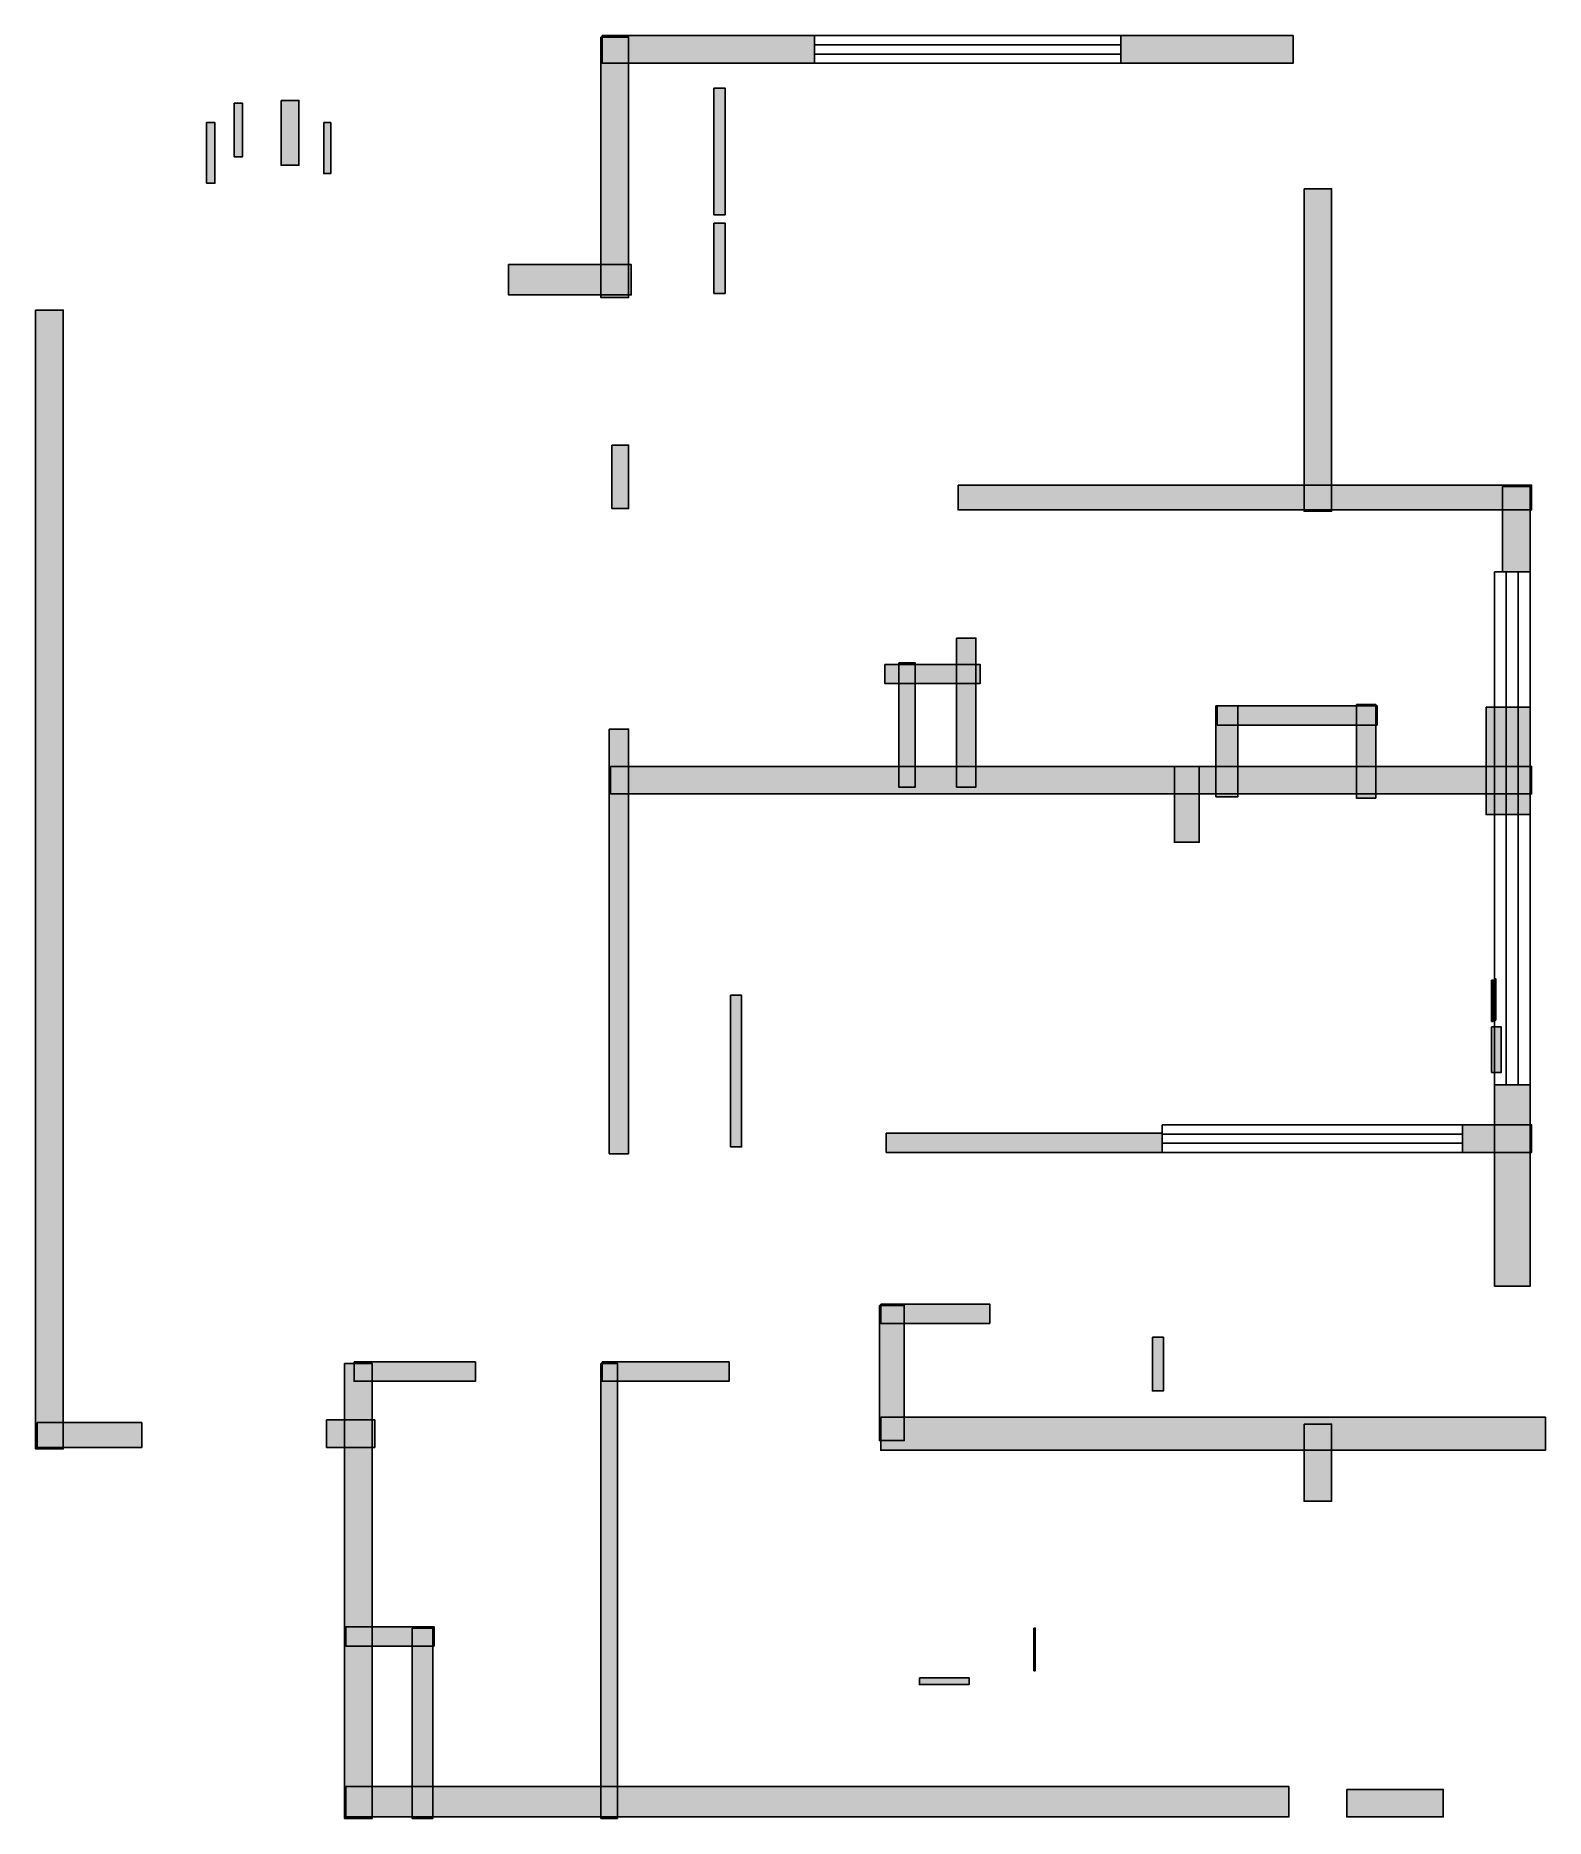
# Model space of a CAD drawing. Header units: millimetres. Extents: x 282 to 9918, y 238 to 11616.
import ezdxf

# ---------------------------------------------------------------- set-up
doc = ezdxf.new("R2010")
doc.units = ezdxf.units.MM
doc.layers.add('WALL', color=7, linetype='Continuous')
doc.layers.add('WINDOW', color=5, linetype='Continuous')

msp = doc.modelspace()

# ---------------------------------------------------------------- hatches: boundary and pattern name
at = {"layer": 'WALL'}
h = msp.add_hatch(color=256, dxfattribs=at)
h.dxf.hatch_style = 1
h.paths.add_polyline_path([(3889.6, 11607.2), (4065.6, 11607.2), (4065.6, 9944), (3889.6, 9944)])
h = msp.add_hatch(color=256, dxfattribs=at)
h.dxf.hatch_style = 1
h.paths.add_polyline_path([(3898.4, 11616), (5253.6, 11616), (5253.6, 11440), (3898.4, 11440)])
h = msp.add_hatch(color=256, dxfattribs=at)
h.dxf.hatch_style = 1
h.paths.add_polyline_path([(7207.2, 11616), (8307.2, 11616), (8307.2, 11440), (7207.2, 11440)])
h = msp.add_hatch(color=256, dxfattribs=at)
h.dxf.hatch_style = 1
h.paths.add_polyline_path([(4611.2, 11281.6), (4681.6, 11281.6), (4681.6, 10472), (4611.2, 10472)])
h = msp.add_hatch(color=256, dxfattribs=at)
h.dxf.hatch_style = 1
h.paths.add_polyline_path([(1548.8, 11184.8), (1601.6, 11184.8), (1601.6, 10841.6), (1548.8, 10841.6)])
h = msp.add_hatch(color=256, dxfattribs=at)
h.dxf.hatch_style = 1
h.paths.add_polyline_path([(1848, 11202.4), (1962.4, 11202.4), (1962.4, 10788.8), (1848, 10788.8)])
h = msp.add_hatch(color=256, dxfattribs=at)
h.dxf.hatch_style = 1
h.paths.add_polyline_path([(1372.8, 11061.6), (1425.6, 11061.6), (1425.6, 10674.4), (1372.8, 10674.4)])
h = msp.add_hatch(color=256, dxfattribs=at)
h.dxf.hatch_style = 1
h.paths.add_polyline_path([(2120.8, 11061.6), (2164.8, 11061.6), (2164.8, 10736), (2120.8, 10736)])
h = msp.add_hatch(color=256, dxfattribs=at)
h.dxf.hatch_style = 1
h.paths.add_polyline_path([(8377.6, 10639.2), (8553.6, 10639.2), (8553.6, 8580), (8377.6, 8580)])
h = msp.add_hatch(color=256, dxfattribs=at)
h.dxf.hatch_style = 1
h.paths.add_polyline_path([(4611.2, 10419.2), (4681.6, 10419.2), (4681.6, 9970.4), (4611.2, 9970.4)])
h = msp.add_hatch(color=256, dxfattribs=at)
h.dxf.hatch_style = 1
h.paths.add_polyline_path([(3300, 10155.2), (4083.2, 10155.2), (4083.2, 9961.6), (3300, 9961.6)])
h = msp.add_hatch(color=256, dxfattribs=at)
h.dxf.hatch_style = 1
h.paths.add_polyline_path([(281.6, 9864.8), (457.6, 9864.8), (457.6, 2596), (281.6, 2596)])
h = msp.add_hatch(color=256, dxfattribs=at)
h.dxf.hatch_style = 1
h.paths.add_polyline_path([(3960, 9002.4), (4065.6, 9002.4), (4065.6, 8597.6), (3960, 8597.6)])
h = msp.add_hatch(color=256, dxfattribs=at)
h.dxf.hatch_style = 1
h.paths.add_polyline_path([(6168.8, 8747.2), (9829.6, 8747.2), (9829.6, 8588.8), (6168.8, 8588.8)])
h = msp.add_hatch(color=256, dxfattribs=at)
h.dxf.hatch_style = 1
h.paths.add_polyline_path([(9644.8, 8738.4), (9820.8, 8738.4), (9820.8, 8192.8), (9644.8, 8192.8)])
h = msp.add_hatch(color=256, dxfattribs=at)
h.dxf.hatch_style = 1
h.paths.add_polyline_path([(6160, 7770.4), (6283.2, 7770.4), (6283.2, 6820), (6160, 6820)])
h = msp.add_hatch(color=256, dxfattribs=at)
h.dxf.hatch_style = 1
h.paths.add_polyline_path([(5702.4, 7603.2), (6309.6, 7603.2), (6309.6, 7480), (5702.4, 7480)])
h = msp.add_hatch(color=256, dxfattribs=at)
h.dxf.hatch_style = 1
h.paths.add_polyline_path([(5790.4, 7612), (5896, 7612), (5896, 6820), (5790.4, 6820)])
h = msp.add_hatch(color=256, dxfattribs=at)
h.dxf.hatch_style = 1
h.paths.add_polyline_path([(7814.4, 7339.2), (7955.2, 7339.2), (7955.2, 6758.4), (7814.4, 6758.4)])
h = msp.add_hatch(color=256, dxfattribs=at)
h.dxf.hatch_style = 1
h.paths.add_polyline_path([(7823.2, 7339.2), (8844, 7339.2), (8844, 7216), (7823.2, 7216)])
h = msp.add_hatch(color=256, dxfattribs=at)
h.dxf.hatch_style = 1
h.paths.add_polyline_path([(8712, 7348), (8835.2, 7348), (8835.2, 6749.6), (8712, 6749.6)])
h = msp.add_hatch(color=256, dxfattribs=at)
h.dxf.hatch_style = 1
h.paths.add_polyline_path([(9539.2, 7330.4), (9820.8, 7330.4), (9820.8, 6644), (9539.2, 6644)])
h = msp.add_hatch(color=256, dxfattribs=at)
h.dxf.hatch_style = 1
h.paths.add_polyline_path([(3942.4, 7189.6), (4065.6, 7189.6), (4065.6, 4479.2), (3942.4, 4479.2)])
h = msp.add_hatch(color=256, dxfattribs=at)
h.dxf.hatch_style = 1
h.paths.add_polyline_path([(3951.2, 6952), (9829.6, 6952), (9829.6, 6776), (3951.2, 6776)])
h = msp.add_hatch(color=256, dxfattribs=at)
h.dxf.hatch_style = 1
h.paths.add_polyline_path([(7550.4, 6952), (7708.8, 6952), (7708.8, 6468), (7550.4, 6468)])
h = msp.add_hatch(color=256, dxfattribs=at)
h.dxf.hatch_style = 1
h.paths.add_polyline_path([(9574.4, 5588), (9583.2, 5588), (9583.2, 5324), (9574.4, 5324)])
h = msp.add_hatch(color=256, dxfattribs=at)
h.dxf.hatch_style = 1
h.paths.add_polyline_path([(9592, 5596.8), (9600.8, 5596.8), (9600.8, 5332.8), (9592, 5332.8)])
h = msp.add_hatch(color=256, dxfattribs=at)
h.dxf.hatch_style = 1
h.paths.add_polyline_path([(4716.8, 5491.2), (4787.2, 5491.2), (4787.2, 4523.2), (4716.8, 4523.2)])
h = msp.add_hatch(color=256, dxfattribs=at)
h.dxf.hatch_style = 1
h.paths.add_polyline_path([(9574.4, 5288.8), (9636, 5288.8), (9636, 4998.4), (9574.4, 4998.4)])
h = msp.add_hatch(color=256, dxfattribs=at)
h.dxf.hatch_style = 1
h.paths.add_polyline_path([(9592, 4919.2), (9820.8, 4919.2), (9820.8, 3634.4), (9592, 3634.4)])
h = msp.add_hatch(color=256, dxfattribs=at)
h.dxf.hatch_style = 1
h.paths.add_polyline_path([(5711.2, 4611.2), (7471.2, 4611.2), (7471.2, 4488), (5711.2, 4488)])
h = msp.add_hatch(color=256, dxfattribs=at)
h.dxf.hatch_style = 1
h.paths.add_polyline_path([(9389.6, 4664), (9829.6, 4664), (9829.6, 4488), (9389.6, 4488)])
h = msp.add_hatch(color=256, dxfattribs=at)
h.dxf.hatch_style = 1
h.paths.add_polyline_path([(5667.2, 3511.2), (5825.6, 3511.2), (5825.6, 2648.8), (5667.2, 2648.8)])
h = msp.add_hatch(color=256, dxfattribs=at)
h.dxf.hatch_style = 1
h.paths.add_polyline_path([(5676, 3520), (6371.2, 3520), (6371.2, 3396.8), (5676, 3396.8)])
h = msp.add_hatch(color=256, dxfattribs=at)
h.dxf.hatch_style = 1
h.paths.add_polyline_path([(7409.6, 3308.8), (7480, 3308.8), (7480, 2965.6), (7409.6, 2965.6)])
h = msp.add_hatch(color=256, dxfattribs=at)
h.dxf.hatch_style = 1
h.paths.add_polyline_path([(2252.8, 3141.6), (2428.8, 3141.6), (2428.8, 237.6), (2252.8, 237.6)])
h = msp.add_hatch(color=256, dxfattribs=at)
h.dxf.hatch_style = 1
h.paths.add_polyline_path([(2314.4, 3150.4), (3088.8, 3150.4), (3088.8, 3027.2), (2314.4, 3027.2)])
h = msp.add_hatch(color=256, dxfattribs=at)
h.dxf.hatch_style = 1
h.paths.add_polyline_path([(3889.6, 3141.6), (3995.2, 3141.6), (3995.2, 237.6), (3889.6, 237.6)])
h = msp.add_hatch(color=256, dxfattribs=at)
h.dxf.hatch_style = 1
h.paths.add_polyline_path([(3898.4, 3150.4), (4708, 3150.4), (4708, 3027.2), (3898.4, 3027.2)])
h = msp.add_hatch(color=256, dxfattribs=at)
h.dxf.hatch_style = 1
h.paths.add_polyline_path([(290.4, 2763.2), (959.2, 2763.2), (959.2, 2604.8), (290.4, 2604.8)])
h = msp.add_hatch(color=256, dxfattribs=at)
h.dxf.hatch_style = 1
h.paths.add_polyline_path([(2138.4, 2780.8), (2446.4, 2780.8), (2446.4, 2604.8), (2138.4, 2604.8)])
h = msp.add_hatch(color=256, dxfattribs=at)
h.dxf.hatch_style = 1
h.paths.add_polyline_path([(5676, 2798.4), (9917.6, 2798.4), (9917.6, 2587.2), (5676, 2587.2)])
h = msp.add_hatch(color=256, dxfattribs=at)
h.dxf.hatch_style = 1
h.paths.add_polyline_path([(8377.6, 2754.4), (8553.6, 2754.4), (8553.6, 2261.6), (8377.6, 2261.6)])
h = msp.add_hatch(color=256, dxfattribs=at)
h.dxf.hatch_style = 1
h.paths.add_polyline_path([(2261.6, 1460.8), (2824.8, 1460.8), (2824.8, 1337.6), (2261.6, 1337.6)])
h = msp.add_hatch(color=256, dxfattribs=at)
h.dxf.hatch_style = 1
h.paths.add_polyline_path([(2684, 1452), (2816, 1452), (2816, 237.6), (2684, 237.6)])
h = msp.add_hatch(color=256, dxfattribs=at)
h.dxf.hatch_style = 1
h.paths.add_polyline_path([(6652.8, 1452), (6661.6, 1452), (6661.6, 1179.2), (6652.8, 1179.2)])
h = msp.add_hatch(color=256, dxfattribs=at)
h.dxf.hatch_style = 1
h.paths.add_polyline_path([(5922.4, 1135.2), (6239.2, 1135.2), (6239.2, 1091.2), (5922.4, 1091.2)])
h = msp.add_hatch(color=256, dxfattribs=at)
h.dxf.hatch_style = 1
h.paths.add_polyline_path([(2261.6, 440), (8280.8, 440), (8280.8, 246.4), (2261.6, 246.4)])
h = msp.add_hatch(color=256, dxfattribs=at)
h.dxf.hatch_style = 1
h.paths.add_polyline_path([(8650.4, 422.4), (9266.4, 422.4), (9266.4, 246.4), (8650.4, 246.4)])

# ---------------------------------------------------------------- linework, layer by layer
for points in [[(3889.6, 11607.2), (4065.6, 11607.2), (4065.6, 9944), (3889.6, 9944)], [(3898.4, 11616), (5253.6, 11616), (5253.6, 11440), (3898.4, 11440)], [(7207.2, 11616), (8307.2, 11616), (8307.2, 11440), (7207.2, 11440)], [(4611.2, 11281.6), (4681.6, 11281.6), (4681.6, 10472), (4611.2, 10472)], [(1548.8, 11184.8), (1601.6, 11184.8), (1601.6, 10841.6), (1548.8, 10841.6)], [(1848, 11202.4), (1962.4, 11202.4), (1962.4, 10788.8), (1848, 10788.8)], [(1372.8, 11061.6), (1425.6, 11061.6), (1425.6, 10674.4), (1372.8, 10674.4)], [(2120.8, 11061.6), (2164.8, 11061.6), (2164.8, 10736), (2120.8, 10736)], [(8377.6, 10639.2), (8553.6, 10639.2), (8553.6, 8580), (8377.6, 8580)], [(4611.2, 10419.2), (4681.6, 10419.2), (4681.6, 9970.4), (4611.2, 9970.4)], [(3300, 10155.2), (4083.2, 10155.2), (4083.2, 9961.6), (3300, 9961.6)], [(281.6, 9864.8), (457.6, 9864.8), (457.6, 2596), (281.6, 2596)], [(3960, 9002.4), (4065.6, 9002.4), (4065.6, 8597.6), (3960, 8597.6)], [(6168.8, 8747.2), (9829.6, 8747.2), (9829.6, 8588.8), (6168.8, 8588.8)], [(9644.8, 8738.4), (9820.8, 8738.4), (9820.8, 8192.8), (9644.8, 8192.8)], [(6160, 7770.4), (6283.2, 7770.4), (6283.2, 6820), (6160, 6820)], [(5702.4, 7603.2), (6309.6, 7603.2), (6309.6, 7480), (5702.4, 7480)], [(5790.4, 7612), (5896, 7612), (5896, 6820), (5790.4, 6820)], [(7814.4, 7339.2), (7955.2, 7339.2), (7955.2, 6758.4), (7814.4, 6758.4)], [(7823.2, 7339.2), (8844, 7339.2), (8844, 7216), (7823.2, 7216)], [(8712, 7348), (8835.2, 7348), (8835.2, 6749.6), (8712, 6749.6)], [(9539.2, 7330.4), (9820.8, 7330.4), (9820.8, 6644), (9539.2, 6644)], [(3942.4, 7189.6), (4065.6, 7189.6), (4065.6, 4479.2), (3942.4, 4479.2)], [(3951.2, 6952), (9829.6, 6952), (9829.6, 6776), (3951.2, 6776)], [(7550.4, 6952), (7708.8, 6952), (7708.8, 6468), (7550.4, 6468)], [(9574.4, 5588), (9583.2, 5588), (9583.2, 5324), (9574.4, 5324)], [(9592, 5596.8), (9600.8, 5596.8), (9600.8, 5332.8), (9592, 5332.8)], [(4716.8, 5491.2), (4787.2, 5491.2), (4787.2, 4523.2), (4716.8, 4523.2)], [(9574.4, 5288.8), (9636, 5288.8), (9636, 4998.4), (9574.4, 4998.4)], [(9592, 4919.2), (9820.8, 4919.2), (9820.8, 3634.4), (9592, 3634.4)], [(5711.2, 4611.2), (7471.2, 4611.2), (7471.2, 4488), (5711.2, 4488)], [(9389.6, 4664), (9829.6, 4664), (9829.6, 4488), (9389.6, 4488)], [(5667.2, 3511.2), (5825.6, 3511.2), (5825.6, 2648.8), (5667.2, 2648.8)], [(5676, 3520), (6371.2, 3520), (6371.2, 3396.8), (5676, 3396.8)], [(7409.6, 3308.8), (7480, 3308.8), (7480, 2965.6), (7409.6, 2965.6)], [(2252.8, 3141.6), (2428.8, 3141.6), (2428.8, 237.6), (2252.8, 237.6)], [(2314.4, 3150.4), (3088.8, 3150.4), (3088.8, 3027.2), (2314.4, 3027.2)], [(3889.6, 3141.6), (3995.2, 3141.6), (3995.2, 237.6), (3889.6, 237.6)], [(3898.4, 3150.4), (4708, 3150.4), (4708, 3027.2), (3898.4, 3027.2)], [(290.4, 2763.2), (959.2, 2763.2), (959.2, 2604.8), (290.4, 2604.8)], [(2138.4, 2780.8), (2446.4, 2780.8), (2446.4, 2604.8), (2138.4, 2604.8)], [(5676, 2798.4), (9917.6, 2798.4), (9917.6, 2587.2), (5676, 2587.2)], [(8377.6, 2754.4), (8553.6, 2754.4), (8553.6, 2261.6), (8377.6, 2261.6)], [(2261.6, 1460.8), (2824.8, 1460.8), (2824.8, 1337.6), (2261.6, 1337.6)], [(2684, 1452), (2816, 1452), (2816, 237.6), (2684, 237.6)], [(6652.8, 1452), (6661.6, 1452), (6661.6, 1179.2), (6652.8, 1179.2)], [(5922.4, 1135.2), (6239.2, 1135.2), (6239.2, 1091.2), (5922.4, 1091.2)], [(2261.6, 440), (8280.8, 440), (8280.8, 246.4), (2261.6, 246.4)], [(8650.4, 422.4), (9266.4, 422.4), (9266.4, 246.4), (8650.4, 246.4)]]:
    msp.add_lwpolyline(points, close=True, dxfattribs=at)
at = {"layer": 'WINDOW'}
for p, q in [((5253.6, 11616), (7207.2, 11616)), ((5253.6, 11616), (5253.6, 11440)), ((7207.2, 11616), (7207.2, 11440)), ((5253.6, 11557.3), (7207.2, 11557.3)), ((5253.6, 11498.7), (7207.2, 11498.7)), ((5253.6, 11440), (7207.2, 11440)), ((9592, 8192.8), (9592, 4919.2)), ((9592, 8192.8), (9820.8, 8192.8)), ((9668.3, 8192.8), (9668.3, 4919.2)), ((9744.5, 8192.8), (9744.5, 4919.2)), ((9820.8, 8192.8), (9820.8, 4919.2)), ((9592, 4919.2), (9820.8, 4919.2)), ((7471.2, 4664), (9389.6, 4664)), ((7471.2, 4664), (7471.2, 4488)), ((7471.2, 4605.3), (9389.6, 4605.3)), ((9389.6, 4664), (9389.6, 4488)), ((7471.2, 4546.7), (9389.6, 4546.7)), ((7471.2, 4488), (9389.6, 4488))]:
    msp.add_line(p, q, dxfattribs=at)

doc.saveas('drawing.dxf')
